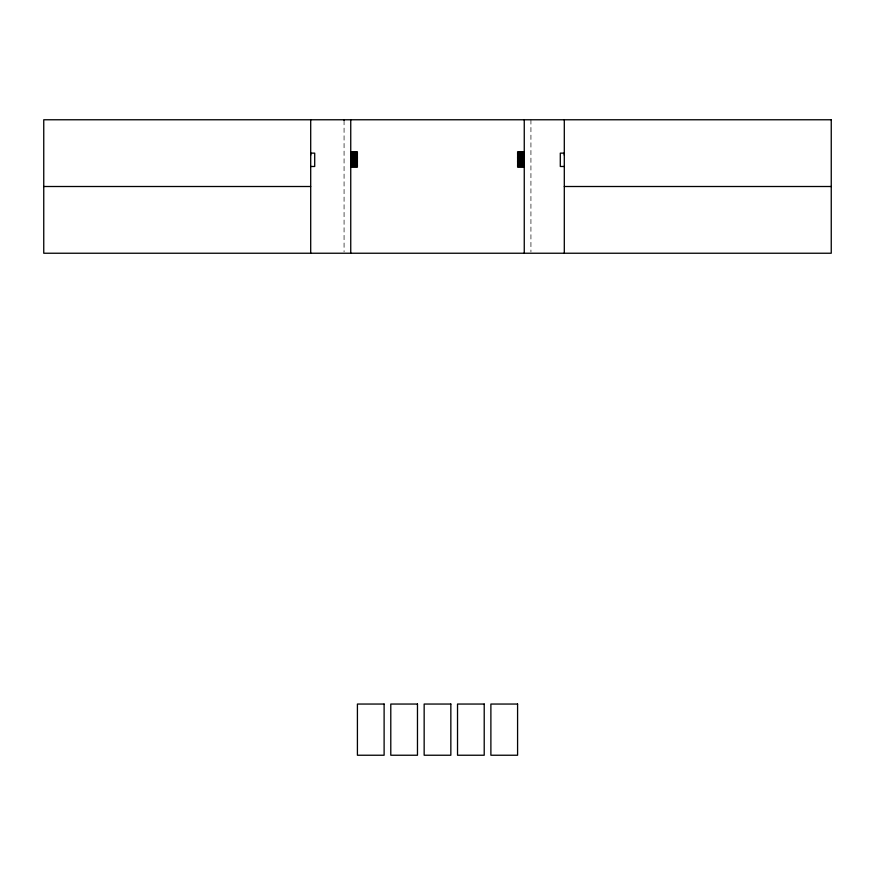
<?xml version="1.0" encoding="UTF-8"?>
<svg xmlns="http://www.w3.org/2000/svg" width="875" height="875" viewBox="0 0 875 875"><rect width="100%" height="100%" fill="white"/><g stroke="black" fill="none" stroke-linecap="round" stroke-linejoin="round"><path stroke-width="0.66" stroke-dasharray="4.38 3.28" d="M530.928 119.766L530.928 251.88M344.072 120.433L344.072 251.88"/><path stroke-width="1.31" d="M350.744 151.802L357.416 151.802L357.416 152.469L350.744 152.469M524.256 151.802L517.584 151.802L517.584 152.469L524.256 152.469M310.702 153.136L314.705 153.136L314.705 166.48L310.702 166.48M350.744 153.136L357.416 153.136L357.416 153.803L350.744 153.803M524.256 153.136L517.584 153.136L517.584 153.803L524.256 153.803M564.298 153.136L560.295 153.136L560.295 166.48L564.298 166.48M310.702 153.803L310.702 155.138M564.298 153.803L564.298 155.138M350.744 154.47L357.416 154.47L357.416 155.138L350.744 155.138M524.256 154.47L517.584 154.47L517.584 155.138L524.256 155.138M350.744 155.805L357.416 155.805L357.416 156.472L350.744 156.472M524.256 155.805L517.584 155.805L517.584 156.472L524.256 156.472M350.744 157.139L357.416 157.139L357.416 157.806L350.744 157.806M524.256 157.139L517.584 157.139L517.584 157.806L524.256 157.806M350.744 158.473L357.416 158.473L357.416 159.141L350.744 159.141M524.256 158.473L517.584 158.473L517.584 159.141L524.256 159.141M350.744 159.808L357.416 159.808L357.416 160.475L350.744 160.475M524.256 159.808L517.584 159.808L517.584 160.475L524.256 160.475M350.744 161.142L357.416 161.142L357.416 161.809L350.744 161.809M524.256 161.142L517.584 161.142L517.584 161.809L524.256 161.809M350.744 162.477L357.416 162.477L357.416 163.144L350.744 163.144M524.256 162.477L517.584 162.477L517.584 163.144L524.256 163.144M350.744 163.811L357.416 163.811L357.416 164.478L350.744 164.478M524.256 163.811L517.584 163.811L517.584 164.478L524.256 164.478M350.744 165.145L357.416 165.145L357.416 165.812L350.744 165.812M524.256 165.145L517.584 165.145L517.584 165.812L524.256 165.812M350.744 166.48L357.416 166.48L357.416 167.147L350.744 167.147M524.256 166.48L517.584 166.48L517.584 167.147L524.256 167.147M43.75 186.506L310.702 186.506M564.298 186.506L831.25 186.506M564.298 119.766L564.298 253.236M524.256 119.766L524.256 253.236M350.744 119.766L350.744 253.236M344.072 119.766L344.072 120.433M310.702 119.766L310.702 253.236M831.25 119.766L43.75 119.766L43.75 253.236L831.25 253.236L831.25 119.766M384.114 704.047L357.416 704.047L357.416 755.234L384.114 755.234L384.114 704.047M417.473 704.047L390.786 704.047L390.786 755.234L417.473 755.234L417.473 704.047M450.844 704.047L424.156 704.047L424.156 755.234L450.844 755.234L450.844 704.047M484.214 704.047L457.527 704.047L457.527 755.234L484.214 755.234L484.214 704.047M517.584 704.047L490.886 704.047L490.886 755.234L517.584 755.234L517.584 704.047"/></g></svg>
